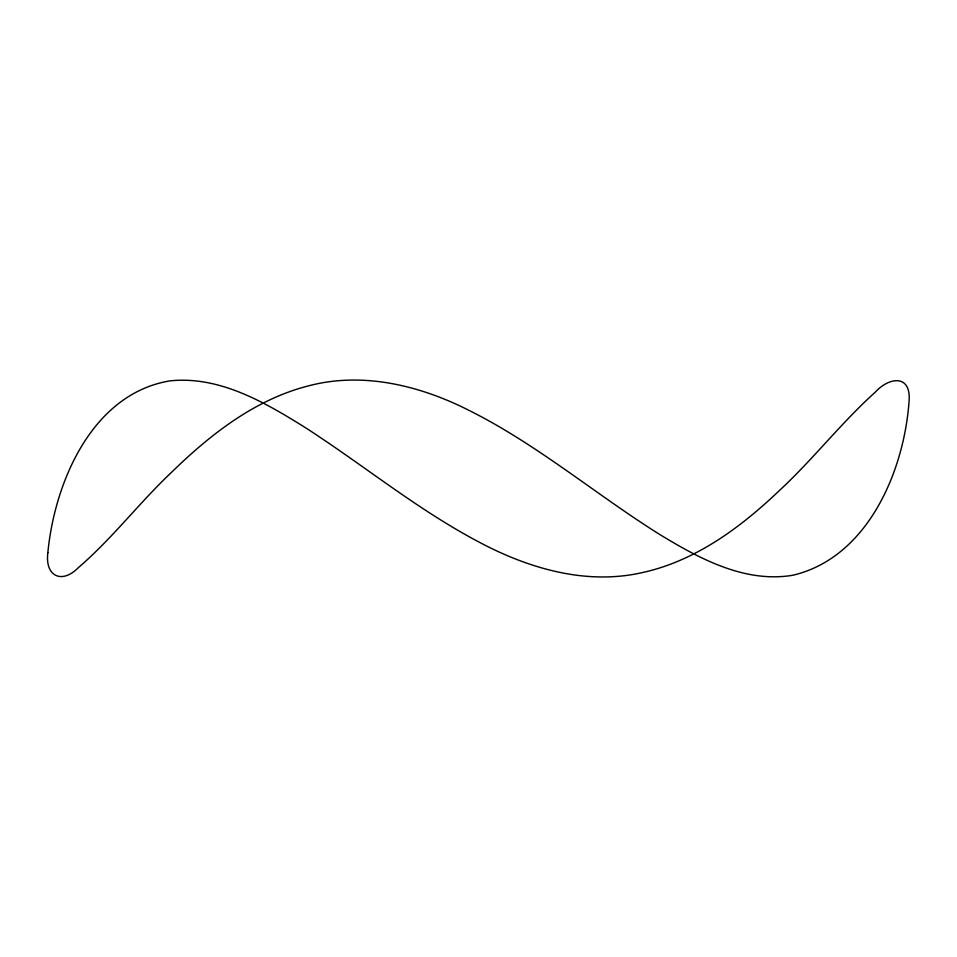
<?xml version="1.0" encoding="UTF-8"?>
<svg xmlns="http://www.w3.org/2000/svg" width="957" height="957" viewBox="0 0 957 957"><rect width="100%" height="100%" fill="white"/><g stroke="black" fill="none" stroke-linecap="round" stroke-linejoin="round"><path stroke-width="1.44" d="M47.862 552.644C44.764 576.222 61.81 584.619 78.498 567.525C112.364 538.408 139.519 502.449 172.009 471.861C210.66 434.179 255.268 399.392 308.501 385.874C363.098 371.328 420.865 385.731 470.043 410.9C537.427 444.718 595.218 493.932 658.787 533.898C698.646 558.206 744.45 583.363 792.827 575.253C867.939 557.548 904.257 470.868 909.114 400.684C910.98 374.055 889.077 377.022 875.308 392.107C841.107 422.934 812.816 459.659 778.998 490.905C740.012 528.061 694.387 561.663 640.712 572.944C584.99 585.158 527.594 568.063 478.5 541.794C417.396 509.495 363.78 465.389 305.917 427.982C265.352 402.658 219.763 375.682 170.023 380.862C92.123 393.686 54.597 482.268 47.862 552.644"/></g></svg>
